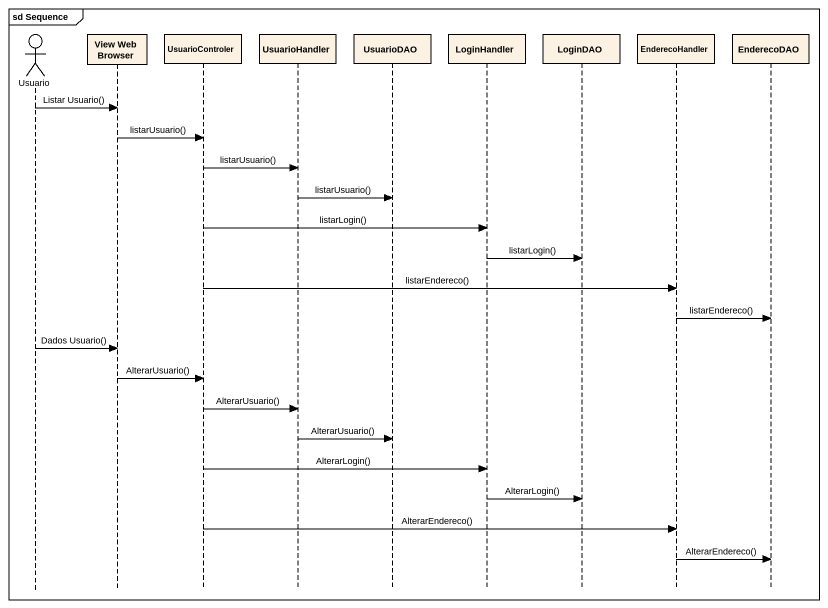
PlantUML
@startuml
mainframe sd Sequence
hide footbox
actor Usuario
participant "View Web Browser" as View_Web_Browser
participant UsuarioControler
participant UsuarioHandler
participant UsuarioDAO
participant LoginHandler
participant LoginDAO
participant EnderecoHandler
participant EnderecoDAO

Usuario -> View_Web_Browser : Listar Usuario()
View_Web_Browser -> UsuarioControler : listarUsuario()
UsuarioControler -> UsuarioHandler : listarUsuario()
UsuarioHandler -> UsuarioDAO : listarUsuario()
UsuarioControler -> LoginHandler : listarLogin()
LoginHandler -> LoginDAO : listarLogin()
UsuarioControler -> EnderecoHandler : listarEndereco()
EnderecoHandler -> EnderecoDAO : listarEndereco()
Usuario -> View_Web_Browser : Dados Usuario()
View_Web_Browser -> UsuarioControler : AlterarUsuario()
UsuarioControler -> UsuarioHandler : AlterarUsuario()
UsuarioHandler -> UsuarioDAO : AlterarUsuario()
UsuarioControler -> LoginHandler : AlterarLogin()
LoginHandler -> LoginDAO : AlterarLogin()
UsuarioControler -> EnderecoHandler : AlterarEndereco()
EnderecoHandler -> EnderecoDAO : AlterarEndereco()
@enduml
